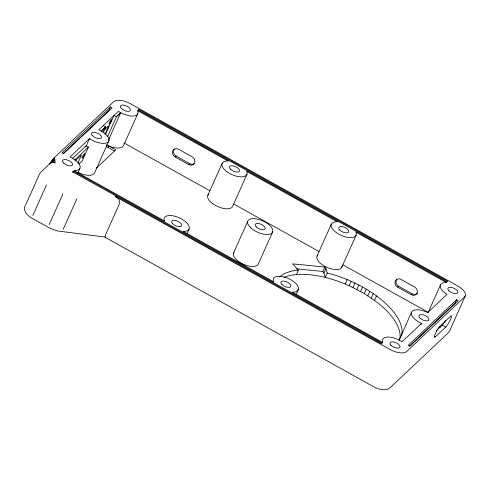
<?xml version="1.0" encoding="UTF-8"?>
<svg xmlns="http://www.w3.org/2000/svg" width="490" height="490" viewBox="0 0 490 490"><rect width="100%" height="100%" fill="white"/><g stroke="black" fill="none" stroke-linecap="round" stroke-linejoin="round"><path stroke-width="0.73" d="M39.751 173.319L50.715 162.772L52.712 162.233L54.482 157.498L49.919 163.568L54.482 157.498L55.248 163.096L53.912 162.49L54.482 157.498L113.686 101.675A13.573 6.223 24.1 0 1 130.199 103.641L457.672 285.915A13.573 6.223 24.1 0 1 464.545 296.964L406.718 351.495A13.573 6.223 24.1 0 1 390.205 349.529L115.254 196.49C117.833 197.807 120.914 200.588 119.438 203.773L105.742 234.379L104.94 237.178L373.839 386.849C378.562 389.311 385.018 391.394 389.807 388L448.417 332.692L449.796 330.53L465.261 295.954M25.4 205.059C22.43 210.498 27.434 215.955 32.064 218.295L50.102 228.273L57.348 230.937L105.221 237.099M25.933 204.41L39.617 173.821M32.806 215.465L46.489 184.877M49.184 224.579L62.867 193.991M72.741 172.529L73.329 171.206L382.206 343.123L381.532 343.76L72.655 171.843L73.329 171.206M77.965 162.852L81.512 154.92L75.558 160.536M85.762 146.939L89.486 138.609L91.648 139.993A13.573 6.223 24.1 0 0 105.424 143.203A13.573 6.223 24.1 0 0 108.143 136.839L104.143 132.753L98.876 129.752L118.372 111.371L122.935 113.919L130.242 116.001A13.573 6.223 24.1 0 0 137.782 111.077L137.567 110.636L228.113 161.032L227.476 160.996A13.573 6.223 24.1 0 0 223.189 168.058A13.573 6.223 24.1 0 0 238.612 176.645A13.573 6.223 24.1 0 0 246.923 171.825L246.709 171.384L337.304 221.805L336.661 221.774A13.573 6.223 24.1 0 0 332.373 228.83A13.573 6.223 24.1 0 0 347.796 237.417A13.573 6.223 24.1 0 0 356.114 232.597L355.899 232.156L446.445 282.552L445.802 282.522A13.573 6.223 24.1 0 0 445.845 293.645L447.021 294.374L427.648 312.644L425.565 311.646A13.573 6.223 24.1 0 0 411.71 311.861A13.573 6.223 24.1 0 0 419.115 322.261L421.523 323.418L420.904 324.803M72.82 158.27L86.087 145.763L88.427 147.067L82.216 160.941L78.902 164.064M77.788 173.074L79.962 168.211M110.477 106.979L62.101 152.592L63.737 153.505L112.118 107.892L110.477 106.979L109.001 110.281L62.849 153.799M103.163 132.496L105.626 126.99L103.231 125.654M104.915 134.211L108.633 125.906L103.696 130.561M105.601 134.303L114.023 115.475L116.424 116.81L120.681 112.792L108.572 139.864M63.204 229.32L76.887 198.732M107.69 136.336L116.424 116.81M109.007 140.563L94.723 172.492A13.573 6.223 24.1 0 1 77.977 172.26M114.446 150.994L107.959 147.386L108.651 145.842A13.573 6.223 24.1 0 0 123.505 145.616L137.788 113.686M138.278 110.728L138.872 109.411L447.744 281.327L447.07 281.964L138.198 110.042L138.872 109.411M186.935 233.81L189.109 228.946M207.827 195.369L222.111 163.433M246.929 174.434L232.646 206.364A13.573 6.223 24.1 0 1 216.586 206.027A13.573 6.223 24.1 0 1 208.544 194.359M233.375 253.404L247.658 221.474M272.746 231.696L258.463 263.626A13.573 6.223 24.1 0 1 243.199 264.122A13.573 6.223 24.1 0 1 233.846 252.43M296.389 274.565L298.355 270.161L292.555 263.853L324.87 267.062L325.917 268.63L327.234 273.028L325.262 277.432L323.945 273.034L322.898 271.466L296.597 268.857M296.119 294.594L298.294 289.731M317.012 256.141L331.301 224.212M322.898 271.466L324.87 267.062M323.945 273.034L325.917 268.63M341.836 267.136L356.12 235.206M284.114 277.334A68.416 31.378 24.1 0 1 341.224 282.43L345.205 284.004L347.177 279.6C358.729 284.414 369.76 290.576 379.627 298.3A68.416 31.378 24.1 0 1 401.445 336.024M399.473 340.428A68.416 31.378 24.1 0 0 377.655 302.704L364.284 293.553L349.156 285.707L351.122 281.297M353.051 287.514L355.017 283.11M356.879 289.431L358.852 285.027M360.628 291.446L362.6 287.042M364.284 293.553L366.251 289.149M367.825 295.74L369.797 291.336M371.242 298L373.215 293.596M374.525 300.327L376.491 295.923M398.97 340.372L411.392 312.608M428.327 312.032L440.443 284.96M456.613 299.715L408.286 345.279L409.922 346.191L458.248 300.621L456.613 299.715L455.137 303.016L409.585 345.965M51.646 162.331L54.482 157.498L49.698 164.113M101.283 130.916L105.509 126.928M89.486 138.609L69.997 156.99A13.573 6.223 24.1 0 1 79.95 165.602A13.573 6.223 24.1 0 1 74.596 170.649L73.959 170.618L164.499 221.014L164.297 220.586A13.573 6.223 24.1 0 1 172.578 215.747A13.573 6.223 24.1 0 1 188.013 224.322A13.573 6.223 24.1 0 1 183.762 231.396L183.095 231.36L273.69 281.787L273.481 281.346A13.573 6.223 24.1 0 1 281.793 276.525A13.573 6.223 24.1 0 1 297.216 285.113A13.573 6.223 24.1 0 1 292.928 292.175L292.285 292.138L382.831 342.535L382.623 342.094A13.573 6.223 24.1 0 1 387.976 337.046A13.573 6.223 24.1 0 1 402.033 341.8L421.523 323.418M116.302 116.749L120.552 112.737M101.393 130.977L105.626 126.99M74.603 160.095L88.427 147.067M96.291 168.193L115.781 149.817L106.397 144.722M175.169 156.996A4.753 4.147 46.7 0 1 172.799 150.859A4.753 4.147 46.7 0 1 178.617 149.285L192.184 156.837A4.753 4.147 46.7 0 1 194.555 162.968A4.753 4.147 46.7 0 1 188.736 164.542L175.169 156.996L176.137 156.083A4.753 4.147 46.7 0 1 174.348 149.034M188.736 164.542L189.704 163.636A4.753 4.147 46.7 0 0 194.107 163.685M397.678 287.177A4.753 4.147 46.7 0 1 395.308 281.046A4.753 4.147 46.7 0 1 401.126 279.471L414.693 287.024A4.753 4.147 46.7 0 1 417.057 293.155A4.753 4.147 46.7 0 1 411.245 294.729L397.678 287.177L398.64 286.27A4.753 4.147 46.7 0 1 396.857 279.22M411.245 294.729L412.206 293.822A4.753 4.147 46.7 0 0 417.437 293.167M436.186 330.799L442.237 325.091A6.652 1.109 -60.9 0 0 445.49 320.466M435.291 336.906L445.747 327.044A6.652 1.109 -60.9 0 0 450.524 319.419A6.652 1.109 -60.9 0 0 450.573 316.252L440.118 326.113A6.652 1.109 -60.9 0 0 435.341 333.733A6.652 1.109 -60.9 0 0 435.291 336.906L434.122 336.25M52.712 162.233L53.912 162.49M347.177 279.6L343.196 278.026A68.416 31.378 24.1 0 0 327.234 273.028M345.205 284.004L349.156 285.707M106.275 146.547L107.959 147.386M176.137 156.083L189.704 163.636M398.64 286.27L412.206 293.822M123.952 142.939L209.836 190.739M233.761 204.054L319.021 251.517M342.945 264.833L428.168 312.265M442.237 325.091L445.747 327.044M438.979 326.855L440.296 327.583M342.075 265.917A13.573 6.223 24.1 0 1 326.983 267.368A13.573 6.223 24.1 0 1 317.728 255.131M279.888 276.66A68.416 31.378 24.1 0 1 298.355 270.161M250.182 227.268A13.573 6.223 24.1 0 0 271.895 233.093A13.573 6.223 24.1 0 0 258.524 219.398A13.573 6.223 24.1 0 0 250.182 227.268M391.014 345.254A5.427 2.493 24.1 0 0 399.699 347.588A5.427 2.493 24.1 0 0 394.352 342.106A5.427 2.493 24.1 0 0 391.014 345.254M419.93 317.992A5.427 2.493 24.1 0 0 428.615 320.325A5.427 2.493 24.1 0 0 423.268 314.843A5.427 2.493 24.1 0 0 419.93 317.992M448.84 290.729A5.427 2.493 24.1 0 0 457.531 293.063A5.427 2.493 24.1 0 0 452.178 287.581A5.427 2.493 24.1 0 0 448.84 290.729M281.873 284.506A5.427 2.493 24.1 0 0 290.558 286.84A5.427 2.493 24.1 0 0 285.211 281.358A5.427 2.493 24.1 0 0 281.873 284.506M339.699 229.982A5.427 2.493 24.1 0 0 348.39 232.315A5.427 2.493 24.1 0 0 343.037 226.833A5.427 2.493 24.1 0 0 339.699 229.982M172.658 223.722A5.427 2.493 24.1 0 0 181.349 226.055A5.427 2.493 24.1 0 0 176.002 220.574A5.427 2.493 24.1 0 0 172.658 223.722M256.19 226.858A5.427 2.493 24.1 0 0 264.876 229.191A5.427 2.493 24.1 0 0 259.529 223.71A5.427 2.493 24.1 0 0 256.19 226.858M230.514 169.209A5.427 2.493 24.1 0 0 239.2 171.537A5.427 2.493 24.1 0 0 233.853 166.061A5.427 2.493 24.1 0 0 230.514 169.209M63.541 162.986A5.427 2.493 24.1 0 0 72.226 165.32A5.427 2.493 24.1 0 0 66.879 159.838A5.427 2.493 24.1 0 0 63.541 162.986M92.457 135.724A5.427 2.493 24.1 0 0 101.142 138.051A5.427 2.493 24.1 0 0 95.795 132.576A5.427 2.493 24.1 0 0 92.457 135.724M121.373 108.462A5.427 2.493 24.1 0 0 130.058 110.789A5.427 2.493 24.1 0 0 124.711 105.313A5.427 2.493 24.1 0 0 121.373 108.462M109.956 123.284A2.579 0.429 -60.9 0 0 111.579 119.658A2.579 0.429 -60.9 0 0 109.392 122.763A2.579 0.429 -60.9 0 0 109.956 123.284M83.043 157.198A2.579 0.429 -60.9 0 0 84.66 153.578A2.579 0.429 -60.9 0 0 82.479 156.684A2.579 0.429 -60.9 0 0 83.043 157.198"/></g></svg>
